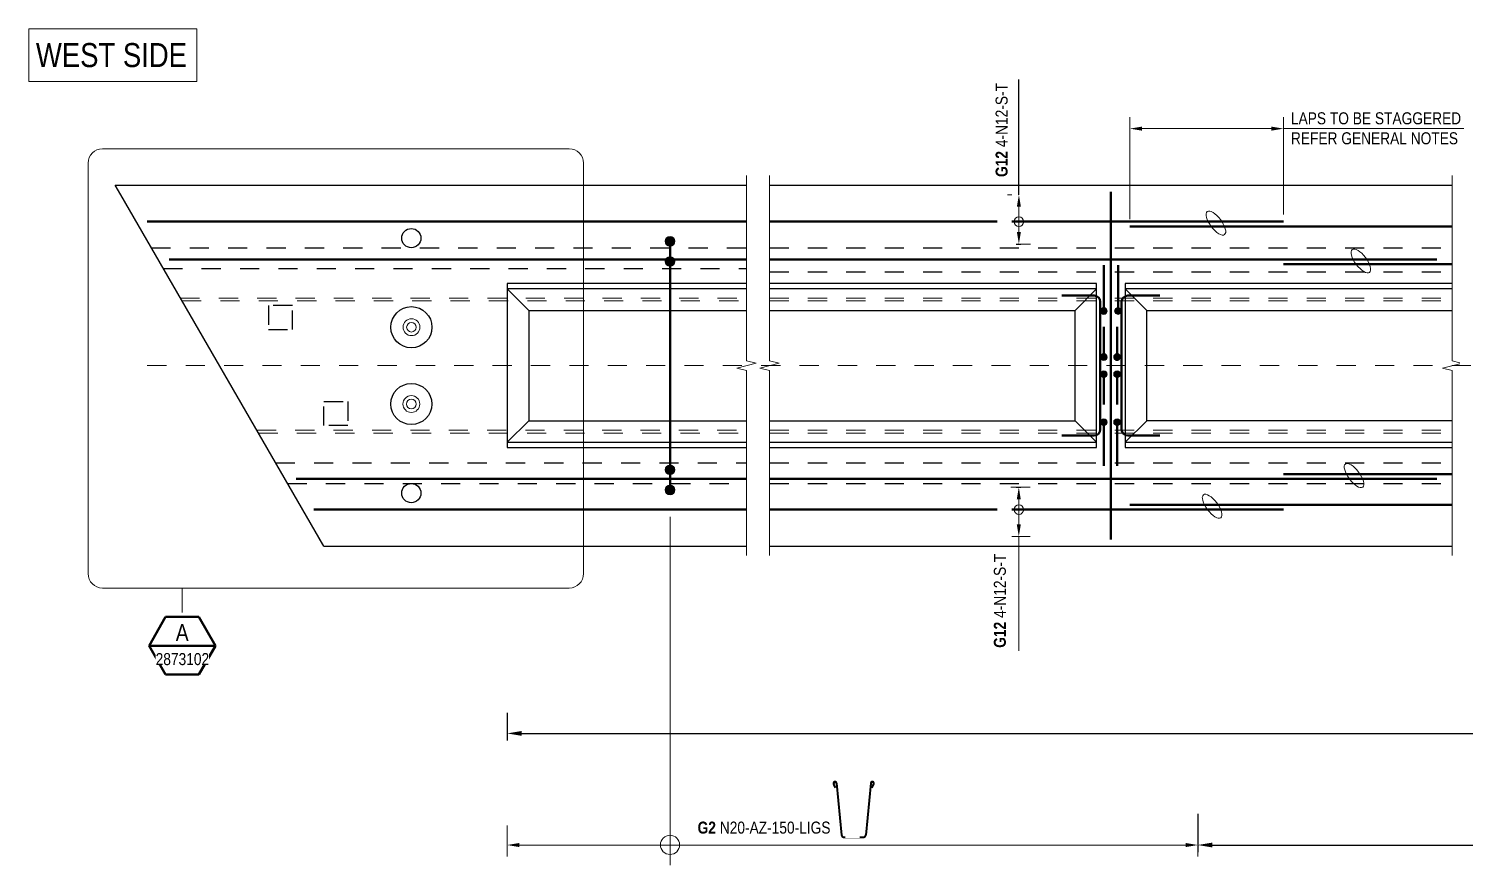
# Model space of a CAD drawing. Header units: metres. Extents: x 18.2 to 38, y 2.7 to 57.4.
# Drawn here: x 18.24 to 25.73, y 53.07 to 57.42 of the extents above; entities that cross this region are included whole.
import ezdxf

# ---------------------------------------------------------------- set-up
doc = ezdxf.new("R2010")
doc.units = ezdxf.units.M
doc.linetypes.add('JacobsCenter', pattern=[0.015, 0.009, -0.0015, 0.003, -0.0015])
doc.linetypes.add('JacobsDash', pattern=[0.0045, 0.003, -0.0015])
doc.layers.get('Defpoints').update_dxf_attribs({"color": 41})
for name, color, linetype, lineweight in [('A-ANNO-DIMS', 7, 'Continuous', 9), ('A-ANNO-SYMB', 7, 'Continuous', 9), ('A-DETL', 7, 'Continuous', 13), ('A-DETL-GENF', 7, 'Continuous', 9), ('G-ANNO-TEXT', 7, 'Continuous', 9)]:
    doc.layers.add(name, color=color, linetype=linetype, lineweight=lineweight)
doc.styles.add('Arial Narrow', font='ARIALN.TTF', dxfattribs={"height": 0.125})
doc.styles.add('Arial Narrow_1', font='ARIALN.TTF', dxfattribs={"height": 0.0625})
doc.styles.add('Arial Narrow_3', font='ARIALN.TTF', dxfattribs={"height": 0.0875})
doc.styles.add('Arial Narrow_B', font='ARIALNB.TTF', dxfattribs={"height": 0.0625})
doc.dimstyles.new('____ddd____', dxfattribs={"dimscale": 0.3048, "dimtxt": 0.063964, "dimasz": 0.246063, "dimexe": 0.123031, "dimexo": 0.082021, "dimgap": 0.04101, "dimtad": 1, "dimdec": 0, "dimlfac": 1000, "dimzin": 0, "dimdsep": 46, "dimtxsty": 'Arial Narrow_1', "dimsah": 1, "dimcen": 0.09, "dimaunit": 1, "dimadec": 4, "dimazin": 0, "dimtfac": 1, "dimtdec": 4, "dimtix": 1, "dimtmove": 2, "dimatfit": 3, "dimfxl": 1, "dimtvp": 1, "dimtolj": 1, "dimtzin": 0, "dimarcsym": 2})
doc.dimstyles.new('____ddd_____1', dxfattribs={"dimscale": 0.3048, "dimtxt": 0.063964, "dimasz": 0.246063, "dimexe": 0.123031, "dimexo": 0.082021, "dimgap": 0.04101, "dimtad": 1, "dimdec": 0, "dimlfac": 1000, "dimzin": 0, "dimdsep": 46, "dimtxsty": 'Arial Narrow_1', "dimsah": 1, "dimcen": 0.09, "dimaunit": 1, "dimadec": 4, "dimazin": 0, "dimtfac": 1, "dimtdec": 4, "dimtix": 1, "dimtmove": 0, "dimatfit": 3, "dimfxl": 1, "dimtvp": 1, "dimtolj": 1, "dimtzin": 0, "dimarcsym": 2})
doc.dimstyles.new('Dimension_Standard_O__mm_', dxfattribs={"dimscale": 0.3048, "dimtxt": 0.063964, "dimasz": 0.205052, "dimexe": 0.19685, "dimexo": 0.123031, "dimgap": 0.123031, "dimtad": 1, "dimdec": 0, "dimlfac": 1000, "dimzin": 0, "dimdsep": 46, "dimtxsty": 'Arial Narrow_1', "dimsah": 1, "dimcen": 0.09, "dimaunit": 1, "dimadec": 4, "dimazin": 0, "dimtfac": 1, "dimtdec": 4, "dimtix": 1, "dimtmove": 0, "dimatfit": 3, "dimfxl": 1, "dimtvp": 1, "dimtfill": 1, "dimtolj": 1, "dimtzin": 0, "dimlwd": 18, "dimlwe": 18, "dimarcsym": 2})

# ---------------------------------------------------------------- blocks, each defined once
blk = doc.blocks.new('CS_DET_BreakLine_ViewScale - Std Break-6152703-DRG-2873101 - 1815 DEEP SUPER-T GIRDER')
at = {"layer": 'A-DETL-GENF'}
for p, q in [((0.915, 0), (-0.05, 0)), ((0.9275, 0.05), (0.915, 0)), ((0.95, -0.0398), (0.9275, 0.05)), ((0.965, 0), (0.955, -0.0398)), ((1.93, 0), (0.965, 0))]:
    blk.add_line(p, q, dxfattribs=at)
blk = doc.blocks.new('CS_DET_BreakLine_ViewScale - Std Break-6152704-DRG-2873101 - 1815 DEEP SUPER-T GIRDER')
at = {"layer": 'A-DETL-GENF'}
for p, q in [((0.915, 0), (-0.05, 0)), ((0.9275, 0.05), (0.915, 0)), ((0.9525, -0.05), (0.9275, 0.05)), ((0.965, 0), (0.9525, -0.05)), ((1.93, 0), (0.965, 0))]:
    blk.add_line(p, q, dxfattribs=at)
blk = doc.blocks.new('CS_DET_BreakLine_ViewScale - Std Break-5078610-DRG-2873101 - 1815 DEEP SUPER-T GIRDER')
at = {"layer": 'A-DETL-GENF'}
for p, q in [((0.915, 0), (-0.05, 0)), ((0.9275, 0.05), (0.915, 0)), ((0.9525, -0.05), (0.9275, 0.05)), ((0.965, 0), (0.9525, -0.05)), ((1.93, 0), (0.965, 0))]:
    blk.add_line(p, q, dxfattribs=at)
blk = doc.blocks.new('B_Det_Reinf_Bar Section_2D - Reo Dot_Scale 25_Cog End-6466701-DRG-2873101 - 1815 DEEP SUPER-T GIRDER')
at = {"layer": 'A-DETL-GENF'}
blk.add_hatch(color=256, dxfattribs=at).paths.add_polyline_path([(0, -0.0175), (0.0045, -0.0169), (0.0088, -0.0152), (0.0124, -0.0124), (0.0152, -0.0087), (0.0169, -0.0045), (0.0175, 0), (0.0169, 0.0045), (0.0152, 0.0088), (0.0124, 0.0124), (0.0088, 0.0152), (0.0045, 0.0169), (0, 0.0175), (-0.0045, 0.0169), (-0.0087, 0.0152), (-0.0124, 0.0124), (-0.0152, 0.0088), (-0.0169, 0.0045), (-0.0175, 0), (-0.0169, -0.0045), (-0.0152, -0.0087), (-0.0124, -0.0124), (-0.0087, -0.0152), (-0.0045, -0.0169)])
for start, end in [(0, 180), (180, 360)]:
    blk.add_arc((0, 0), 0.0175, start, end, dxfattribs=at)
blk = doc.blocks.new('B_Det_Reinf_Bar Section_2D - Reo Dot_Scale 25_Cog End-2355448-DRG-2873101 - 1815 DEEP SUPER-T GIRDER')
at = {"layer": 'A-DETL-GENF'}
blk.add_hatch(color=256, dxfattribs=at).paths.add_polyline_path([(0, 0.0175), (-0.0045, 0.0169), (-0.0088, 0.0152), (-0.0124, 0.0124), (-0.0152, 0.0087), (-0.0169, 0.0045), (-0.0175, 0), (-0.0169, -0.0045), (-0.0152, -0.0088), (-0.0124, -0.0124), (-0.0088, -0.0152), (-0.0045, -0.0169), (0, -0.0175), (0.0045, -0.0169), (0.0087, -0.0152), (0.0124, -0.0124), (0.0152, -0.0088), (0.0169, -0.0045), (0.0175, 0), (0.0169, 0.0045), (0.0152, 0.0087), (0.0124, 0.0124), (0.0087, 0.0152), (0.0045, 0.0169), (0.0022, 0.0172)])
for start, end in [(360, 180), (180, 360)]:
    blk.add_arc((0, 0), 0.0175, start, end, dxfattribs=at)
blk = doc.blocks.new('B_Det_Reinf_Bar Section_2D - Reo Dot_Scale 50_Cog End-1703102-DRG-2873101 - 1815 DEEP SUPER-T GIRDER')
at = {"layer": 'A-DETL-GENF'}
blk.add_hatch(color=256, dxfattribs=at).paths.add_polyline_path([(0, -0.025), (0.0065, -0.0241), (0.0125, -0.0217), (0.0177, -0.0177), (0.0217, -0.0125), (0.0241, -0.0065), (0.025, 0), (0.0241, 0.0065), (0.0217, 0.0125), (0.0177, 0.0177), (0.0125, 0.0217), (0.0065, 0.0241), (0, 0.025), (-0.0065, 0.0241), (-0.0125, 0.0217), (-0.0177, 0.0177), (-0.0217, 0.0125), (-0.0241, 0.0065), (-0.025, 0), (-0.0241, -0.0065), (-0.0217, -0.0125), (-0.0177, -0.0177), (-0.0125, -0.0217), (-0.0065, -0.0241)])
for start, end in [(0, 180), (180, 360)]:
    blk.add_arc((0, 0), 0.025, start, end, dxfattribs=at)
blk = doc.blocks.new('B_Det_Reinf_Bar Section_2D - Reo Dot_Scale 50_Cog End-1695669-DRG-2873101 - 1815 DEEP SUPER-T GIRDER')
at = {"layer": 'A-DETL-GENF'}
blk.add_hatch(color=256, dxfattribs=at).paths.add_polyline_path([(0, -0.025), (0.0065, -0.0241), (0.0125, -0.0217), (0.0177, -0.0177), (0.0217, -0.0125), (0.0241, -0.0065), (0.025, 0), (0.0241, 0.0065), (0.0217, 0.0125), (0.0177, 0.0177), (0.0125, 0.0217), (0.0065, 0.0241), (0, 0.025), (-0.0065, 0.0241), (-0.0125, 0.0217), (-0.0177, 0.0177), (-0.0217, 0.0125), (-0.0241, 0.0065), (-0.025, 0), (-0.0241, -0.0065), (-0.0217, -0.0125), (-0.0177, -0.0177), (-0.0125, -0.0217), (-0.0065, -0.0241)])
for start, end in [(360, 180), (180, 360)]:
    blk.add_arc((0, 0), 0.025, start, end, dxfattribs=at)
blk = doc.blocks.new('DIMBLOCK8-DRG-2873101 - 1815 DEEP SUPER-T GIRDER')
at = {"layer": 'A-ANNO-DIMS', "color": 0, "lineweight": -2, "transparency": 16777216}
for p, q in [((24.3315, 53.3338), (24.3315, 53.133)), ((30.8123, 53.3338), (30.8123, 53.133)), ((24.4065, 53.1705), (30.7373, 53.1705))]:
    blk.add_line(p, q, dxfattribs=at)
at = {"layer": 'A-ANNO-DIMS', "color": 0, "transparency": 16777216}
for points in [[(24.4065, 53.183), (24.4065, 53.158), (24.3315, 53.1705)], [(30.7373, 53.183), (30.7373, 53.158), (30.8123, 53.1705)]]:
    blk.add_solid(points, dxfattribs=at)
at = {"layer": 'Defpoints', "color": 0, "transparency": 16777216}
for p in [(24.3315, 53.3588), (30.8123, 53.3588), (30.8123, 53.1705)]:
    blk.add_point(p, dxfattribs=at)
at = {"layer": 'A-ANNO-DIMS', "color": 0, "transparency": 16777216, "insert": (27.5719, 53.2201), "char_height": 0.0625, "attachment_point": 5, "style": 'Arial Narrow_1'}
blk.add_mtext('\\A1;\u200e', dxfattribs=at)
blk = doc.blocks.new('DIMBLOCK9-DRG-2873101 - 1815 DEEP SUPER-T GIRDER')
at = {"layer": 'A-ANNO-DIMS', "color": 0, "lineweight": -2, "transparency": 16777216}
for p, q in [((20.7315, 53.8597), (20.7315, 53.7144)), ((34.4123, 53.8597), (34.4123, 53.7144)), ((20.8065, 53.7519), (27.4375, 53.7519)), ((34.3373, 53.7519), (28.3077, 53.7519))]:
    blk.add_line(p, q, dxfattribs=at)
at = {"layer": 'A-ANNO-DIMS', "color": 0, "transparency": 16777216}
for points in [[(20.8065, 53.7644), (20.8065, 53.7394), (20.7315, 53.7519)], [(34.3373, 53.7644), (34.3373, 53.7394), (34.4123, 53.7519)]]:
    blk.add_solid(points, dxfattribs=at)
at = {"layer": 'Defpoints', "color": 0, "transparency": 16777216}
for p in [(20.7315, 53.8847), (34.4123, 53.8847), (20.7315, 53.7519)]:
    blk.add_point(p, dxfattribs=at)
at = {"layer": 'A-ANNO-DIMS', "color": 0, "transparency": 16777216, "insert": (27.3602, 53.7694), "char_height": 0.0625, "width": 1.024649, "attachment_point": 1, "line_spacing_factor": 0.974696, "style": 'Arial Narrow_1'}
blk.add_mtext('\\A1;\u200e\\PTO MATCH LIG SPACING', dxfattribs=at)
blk = doc.blocks.new('Drafting View - SheetRef-4900799-DRG-2873101 - 1815 DEEP SUPER-T GIRDER')
at = {"layer": 'A-ANNO-SYMB', "lineweight": 50}
for p, q in [((-0.00346, 0.006), (-0.00693, 0)), ((0.00346, 0.006), (-0.00346, 0.006)), ((0.00693, 0), (0.00346, 0.006)), ((-0.00693, 0), (0.00693, 0)), ((-0.00693, 0), (-0.00347, -0.006)), ((0.00346, -0.006), (0.00693, 0)), ((-0.00347, -0.006), (0.00346, -0.006))]:
    blk.add_line(p, q, dxfattribs=at)
blk = doc.blocks.new('DIMBLOCK10-DRG-2873101 - 1815 DEEP SUPER-T GIRDER')
at = {"layer": 'A-ANNO-DIMS', "color": 0, "lineweight": 18, "transparency": 16777216}
for p, q in [((23.3614, 56.5578), (23.3388, 56.5578)), ((23.3988, 56.3638), (23.3988, 56.4953)), ((23.3921, 56.3013), (23.4588, 56.3013))]:
    blk.add_line(p, q, dxfattribs=at)
at = {"layer": 'A-ANNO-DIMS', "color": 0, "transparency": 16777216}
for points in [[(23.3883, 56.4953), (23.4092, 56.4953), (23.3988, 56.5578)], [(23.3883, 56.3638), (23.4092, 56.3638), (23.3988, 56.3013)]]:
    blk.add_solid(points, dxfattribs=at)
at = {"layer": 'Defpoints', "color": 0, "transparency": 16777216}
for p in [(23.3988, 56.5578), (23.3989, 56.5578), (23.3546, 56.3013)]:
    blk.add_point(p, dxfattribs=at)
at = {"layer": 'A-ANNO-DIMS', "color": 0, "lineweight": 18, "transparency": 16777216, "insert": (23.3242, 56.4295), "char_height": 0.0625, "attachment_point": 5, "rotation": 90, "style": 'Arial Narrow_1', "bg_fill": 3, "box_fill_scale": 1.1, "bg_fill_color": 256, "bg_fill_true_color": 13158600, "bg_fill_transparency": 0}
blk.add_mtext('\\A1;\u200e', dxfattribs=at)
blk = doc.blocks.new('DIMBLOCK11-DRG-2873101 - 1815 DEEP SUPER-T GIRDER')
at = {"layer": 'A-ANNO-DIMS', "color": 0, "lineweight": 18, "transparency": 16777216}
for p, q in [((23.9776, 56.4303), (23.9776, 56.9622)), ((24.7776, 56.4553), (24.7776, 56.9622)), ((24.0401, 56.9022), (24.7151, 56.9022))]:
    blk.add_line(p, q, dxfattribs=at)
at = {"layer": 'A-ANNO-DIMS', "color": 0, "transparency": 16777216}
for points in [[(24.0401, 56.9126), (24.0401, 56.8918), (23.9776, 56.9022)], [(24.7151, 56.9126), (24.7151, 56.8918), (24.7776, 56.9022)]]:
    blk.add_solid(points, dxfattribs=at)
at = {"layer": 'Defpoints', "color": 0, "transparency": 16777216}
for p in [(24.7776, 56.9022), (23.9776, 56.3928), (24.7776, 56.4178)]:
    blk.add_point(p, dxfattribs=at)
at = {"layer": 'A-ANNO-DIMS', "color": 0, "lineweight": 18, "transparency": 16777216, "insert": (24.3776, 56.9768), "char_height": 0.0625, "attachment_point": 5, "style": 'Arial Narrow_1', "bg_fill": 3, "box_fill_scale": 1.1, "bg_fill_color": 256, "bg_fill_true_color": 13158600, "bg_fill_transparency": 0}
blk.add_mtext('\\A1;\u200e', dxfattribs=at)
blk = doc.blocks.new('DIMBLOCK13-DRG-2873101 - 1815 DEEP SUPER-T GIRDER')
at = {"layer": 'A-ANNO-DIMS', "color": 0, "lineweight": 18, "transparency": 16777216}
for p, q in [((24.3315, 53.3338), (24.3315, 53.1105)), ((20.7315, 53.2723), (20.7315, 53.1105)), ((20.794, 53.1705), (24.269, 53.1705))]:
    blk.add_line(p, q, dxfattribs=at)
at = {"layer": 'A-ANNO-DIMS', "color": 0, "transparency": 16777216}
for points in [[(20.794, 53.1809), (20.794, 53.1601), (20.7315, 53.1705)], [(24.269, 53.1809), (24.269, 53.1601), (24.3315, 53.1705)]]:
    blk.add_solid(points, dxfattribs=at)
at = {"layer": 'Defpoints', "color": 0, "transparency": 16777216}
for p in [(24.3315, 53.3713), (20.7315, 53.3098), (24.3315, 53.1705)]:
    blk.add_point(p, dxfattribs=at)
at = {"layer": 'A-ANNO-DIMS', "color": 0, "lineweight": 18, "transparency": 16777216, "insert": (22.5315, 53.2451), "char_height": 0.0625, "attachment_point": 5, "style": 'Arial Narrow_1', "bg_fill": 3, "box_fill_scale": 1.1, "bg_fill_color": 256, "bg_fill_true_color": 13158600, "bg_fill_transparency": 0}
blk.add_mtext('\\A1;\u200e', dxfattribs=at)
blk = doc.blocks.new('DIMBLOCK14-DRG-2873101 - 1815 DEEP SUPER-T GIRDER')
at = {"layer": 'A-ANNO-DIMS', "color": 0, "lineweight": 18, "transparency": 16777216}
for p, q in [((23.3561, 55.0343), (23.4582, 55.0343)), ((23.3982, 54.8403), (23.3982, 54.9718)), ((23.3621, 54.7778), (23.4582, 54.7778))]:
    blk.add_line(p, q, dxfattribs=at)
at = {"layer": 'A-ANNO-DIMS', "color": 0, "transparency": 16777216}
for points in [[(23.3878, 54.9718), (23.4086, 54.9718), (23.3982, 55.0343)], [(23.3878, 54.8403), (23.4086, 54.8403), (23.3982, 54.7778)]]:
    blk.add_solid(points, dxfattribs=at)
at = {"layer": 'Defpoints', "color": 0, "transparency": 16777216}
for p in [(23.3186, 55.0343), (23.3982, 55.0343), (23.3246, 54.7778)]:
    blk.add_point(p, dxfattribs=at)
at = {"layer": 'A-ANNO-DIMS', "color": 0, "lineweight": 18, "transparency": 16777216, "insert": (23.3236, 54.906), "char_height": 0.0625, "attachment_point": 5, "rotation": 90, "style": 'Arial Narrow_1', "bg_fill": 3, "box_fill_scale": 1.1, "bg_fill_color": 256, "bg_fill_true_color": 13158600, "bg_fill_transparency": 0}
blk.add_mtext('\\A1;\u200e', dxfattribs=at)

msp = doc.modelspace()

# ---------------------------------------------------------------- linework, layer by layer
at = {"layer": 'A-ANNO-SYMB', "lineweight": 18}
for p, q in [((21.0542, 56.7976), (18.6217, 56.7976)), ((18.5467, 56.7226), (18.5467, 54.5842)), ((21.1292, 54.5842), (21.1292, 56.7226)), ((18.6217, 54.5092), (21.0542, 54.5092)), ((19.0373, 54.5092), (19.0373, 54.3821))]:
    msp.add_line(p, q, dxfattribs=at)
for centre, start, end in [((18.6217, 56.7226), 90, 180), ((21.0542, 56.7226), 0, 90), ((18.6217, 54.5842), 180, 270), ((21.0542, 54.5842), 270, 0)]:
    msp.add_arc(centre, 0.075, start, end, dxfattribs=at)
at = {"layer": 'A-DETL', "lineweight": 25}
for p, q in [((23.3989, 56.5578), (23.3989, 57.1578)), ((18.6876, 56.6078), (21.9792, 56.6078)), ((18.7165, 56.5578), (18.6876, 56.6078)), ((19.7754, 54.7278), (18.7165, 56.5578)), ((22.0991, 56.6078), (25.6576, 56.6078)), ((20.7315, 56.0948), (20.7315, 55.2411)), ((21.9792, 56.0948), (20.7315, 56.0948)), ((23.8034, 56.0948), (22.0991, 56.0948)), ((23.8034, 55.2411), (23.8034, 56.0948)), ((23.9534, 56.0948), (23.9534, 55.2411)), ((25.6576, 56.0948), (23.9534, 56.0948)), ((20.7315, 56.0671), (20.8435, 55.9552)), ((21.9792, 56.0671), (20.7315, 56.0671)), ((23.8034, 56.0671), (22.0991, 56.0671)), ((23.6914, 55.9552), (23.8034, 56.0671)), ((23.9534, 56.0671), (24.0654, 55.9552)), ((25.6576, 56.0671), (23.9534, 56.0671)), ((20.8435, 55.9552), (21.9792, 55.9552)), ((20.8435, 55.9552), (20.8435, 55.3804)), ((22.0991, 55.9552), (23.6914, 55.9552)), ((23.6914, 55.3804), (23.6914, 55.9552)), ((24.0654, 55.3804), (24.0654, 55.9552)), ((24.0654, 55.9552), (25.6576, 55.9552)), ((20.8435, 55.3804), (20.7315, 55.2685)), ((20.8435, 55.3804), (21.9792, 55.3804)), ((22.0991, 55.3804), (23.6914, 55.3804)), ((23.8034, 55.2685), (23.6914, 55.3804)), ((24.0654, 55.3804), (23.9534, 55.2685)), ((25.6576, 55.3804), (24.0654, 55.3804)), ((20.7315, 55.2685), (21.9792, 55.2685)), ((22.0991, 55.2685), (23.8034, 55.2685)), ((23.9534, 55.2685), (25.6576, 55.2685)), ((20.7315, 55.2411), (21.9792, 55.2411)), ((22.0991, 55.2411), (23.8034, 55.2411)), ((23.9534, 55.2411), (25.6576, 55.2411)), ((19.7754, 54.7278), (19.7465, 54.7778)), ((19.7754, 54.7278), (21.9792, 54.7278)), ((22.0991, 54.7278), (25.6576, 54.7278))]:
    msp.add_line(p, q, dxfattribs=at)
at = {"layer": 'A-DETL', "lineweight": 18}
for p, q in [((24.7776, 56.9022), (25.7176, 56.9022)), ((19.2315, 55.6678), (19.2315, 55.6661)), ((21.5801, 54.8801), (21.5801, 53.0651)), ((23.3989, 54.7778), (23.3989, 54.1828))]:
    msp.add_line(p, q, dxfattribs=at)
at = {"layer": 'A-DETL', "lineweight": 50}
for p, q in [((23.8784, 56.5728), (23.8784, 54.7628)), ((18.8552, 56.4178), (21.9793, 56.4178)), ((22.0993, 56.4178), (24.7776, 56.4178)), ((23.9776, 56.3928), (25.6576, 56.3928)), ((21.5801, 56.2904), (21.5801, 56.2354)), ((18.9694, 56.2204), (21.5574, 56.2204)), ((21.5801, 56.1854), (21.5801, 55.1501)), ((21.6028, 56.2204), (21.9793, 56.2204)), ((22.0993, 56.2204), (25.5776, 56.2204)), ((23.8409, 55.9504), (23.8409, 56.1904)), ((23.9155, 55.9504), (23.9155, 56.1904)), ((24.7776, 56.1954), (25.6576, 56.1954)), ((23.6227, 56.0327), (23.7907, 56.0327)), ((24.1341, 56.0327), (23.9661, 56.0327)), ((23.8227, 56.0007), (23.8227, 55.6678)), ((23.9341, 56.0007), (23.9341, 55.6678)), ((23.8409, 55.7204), (23.8409, 55.8704)), ((23.9105, 55.7204), (23.9105, 55.8704)), ((23.8227, 55.3349), (23.8227, 55.6678)), ((23.9341, 55.3349), (23.9341, 55.6678)), ((23.8409, 55.6151), (23.8409, 55.4651)), ((23.9105, 55.6151), (23.9105, 55.4651)), ((23.8409, 55.3651), (23.8409, 55.1451)), ((23.9105, 55.3651), (23.9105, 55.1451)), ((23.6227, 55.3029), (23.7907, 55.3029)), ((24.1341, 55.3029), (23.9661, 55.3029)), ((19.6306, 55.0778), (21.9793, 55.0778)), ((21.5801, 55.1001), (21.5801, 55.0451)), ((22.0993, 55.0778), (25.5776, 55.0778)), ((24.7776, 55.1028), (25.6576, 55.1028)), ((19.7232, 54.9178), (21.9793, 54.9178)), ((22.0993, 54.9178), (24.7776, 54.9178)), ((23.9776, 54.9428), (25.6576, 54.9428))]:
    msp.add_line(p, q, dxfattribs=at)
at = {"layer": 'A-DETL', "linetype": 'JacobsDash', "lineweight": 25}
for p, q in [((18.8765, 56.2813), (21.9792, 56.2813)), ((22.0991, 56.2813), (25.6576, 56.2813)), ((23.3841, 56.3013), (23.4091, 56.3013)), ((18.9384, 56.1742), (21.9792, 56.1742)), ((22.0991, 56.1562), (25.6576, 56.1562)), ((19.4866, 55.9803), (19.4866, 55.8553)), ((19.6116, 55.9803), (19.4866, 55.9803)), ((19.6116, 55.8553), (19.6116, 55.9803)), ((19.4866, 55.8553), (19.6116, 55.8553)), ((19.7759, 55.4803), (19.9009, 55.4803)), ((19.7759, 55.3553), (19.7759, 55.4803)), ((19.9009, 55.4803), (19.9009, 55.3553)), ((19.9009, 55.3553), (19.7759, 55.3553)), ((19.5245, 55.1614), (21.9792, 55.1614)), ((22.0991, 55.1614), (25.6576, 55.1614)), ((19.5865, 55.0543), (21.9792, 55.0543)), ((22.0991, 55.0543), (25.6576, 55.0543)), ((23.3841, 55.0343), (23.4091, 55.0343))]:
    msp.add_line(p, q, dxfattribs=at)
at = {"layer": 'A-DETL', "color": 8, "linetype": 'JacobsDash', "lineweight": 18, "true_color": 0x808080}
for p, q in [((19.028, 56.0193), (21.9792, 56.0193)), ((22.0991, 56.0193), (25.6576, 56.0193)), ((19.0363, 56.0051), (21.9792, 56.0051)), ((22.0991, 56.0051), (25.6576, 56.0051)), ((19.4265, 55.3308), (21.9792, 55.3308)), ((19.4347, 55.3166), (21.9792, 55.3166)), ((22.0991, 55.3308), (25.6576, 55.3308)), ((22.0991, 55.3166), (25.6576, 55.3166))]:
    msp.add_line(p, q, dxfattribs=at)
at = {"layer": 'A-DETL', "linetype": 'JacobsCenter'}
msp.add_line((18.8552, 55.6679), (36.3315, 55.6679), dxfattribs=at)
at = {"layer": 'A-DETL', "lineweight": 40}
for p, q in [((22.4429, 53.4689), (22.4334, 53.4882)), ((22.4486, 53.4931), (22.4743, 53.2212)), ((22.6266, 53.4931), (22.6008, 53.2212)), ((22.6322, 53.4689), (22.6417, 53.4882)), ((22.4844, 53.212), (22.5917, 53.212))]:
    msp.add_line(p, q, dxfattribs=at)
at = {"layer": 'A-DETL', "lineweight": 18}
for centre, radius in [((23.3988, 56.4178), 0.025), ((20.2321, 55.8678), 0.044), ((20.2321, 55.8678), 0.025), ((20.2315, 55.4678), 0.044), ((20.2315, 55.4678), 0.025), ((23.3988, 54.9178), 0.025), ((21.5801, 53.1712), 0.05)]:
    msp.add_circle(centre, radius, dxfattribs=at)
at = {"layer": 'A-DETL', "lineweight": 25}
for centre, radius in [((20.2312, 56.3318), 0.05), ((20.2321, 55.8678), 0.1071), ((20.2315, 55.4678), 0.1071), ((20.2312, 55.0038), 0.05)]:
    msp.add_circle(centre, radius, dxfattribs=at)
at = {"layer": 'A-DETL', "lineweight": 50}
for centre, start, end in [((23.7907, 56.0007), 0, 90), ((23.9661, 56.0007), 90, 180), ((23.7907, 55.3349), 270, 0), ((23.9661, 55.3349), 180, 270)]:
    msp.add_arc(centre, 0.032, start, end, dxfattribs=at)
at = {"layer": 'A-DETL', "lineweight": 40}
for centre, radius, start, end in [((22.4405, 53.4922), 0.00811, 4.29831, 209.15643), ((22.6346, 53.4922), 0.00811, 330.84357, 175.70169), ((22.4844, 53.2221), 0.0101, 185.41188, 270), ((22.5908, 53.2221), 0.0101, 270, 354.58812)]:
    msp.add_arc(centre, radius, start, end, dxfattribs=at)
at = {"layer": 'A-DETL', "lineweight": 18}
for centre in [(24.4259, 56.4102), (25.1815, 56.2129), (25.1459, 55.0952), (24.4059, 54.9352)]:
    msp.add_ellipse(centre, major_axis=(-0.0451, 0.0599), ratio=0.4, dxfattribs=at)
at = {"layer": 'G-ANNO-TEXT', "lineweight": 18, "flags": 128}
msp.add_lwpolyline([(18.237, 57.4226), (19.114, 57.4226), (19.114, 57.1476), (18.237, 57.1476)], close=True, dxfattribs=at)

# ---------------------------------------------------------------- block references
at = {"layer": 'A-ANNO-SYMB', "lineweight": 50, "xscale": 24.99999999999999, "yscale": 24.99999999999999, "zscale": 24.99999999999999}
msp.add_blockref('Drafting View - SheetRef-4900799-DRG-2873101 - 1815 DEEP SUPER-T GIRDER', (19.0373, 54.2089), dxfattribs=at)
at = {"layer": 'A-DETL-GENF'}
for name, p, rotation in [('CS_DET_BreakLine_ViewScale - Std Break-5078610-DRG-2873101 - 1815 DEEP SUPER-T GIRDER', (21.9792, 54.7278), 90.00000000000017), ('CS_DET_BreakLine_ViewScale - Std Break-6152704-DRG-2873101 - 1815 DEEP SUPER-T GIRDER', (22.0991, 56.6078), 270.0000000000006), ('CS_DET_BreakLine_ViewScale - Std Break-6152703-DRG-2873101 - 1815 DEEP SUPER-T GIRDER', (25.6576, 54.7278), 90.00000000000017), ('B_Det_Reinf_Bar Section_2D - Reo Dot_Scale 25_Cog End-2355448-DRG-2873101 - 1815 DEEP SUPER-T GIRDER', (23.9155, 55.9522), 180), ('B_Det_Reinf_Bar Section_2D - Reo Dot_Scale 25_Cog End-2355448-DRG-2873101 - 1815 DEEP SUPER-T GIRDER', (23.9105, 55.7122), 180), ('B_Det_Reinf_Bar Section_2D - Reo Dot_Scale 25_Cog End-6466701-DRG-2873101 - 1815 DEEP SUPER-T GIRDER', (23.9105, 55.6233), 180), ('B_Det_Reinf_Bar Section_2D - Reo Dot_Scale 25_Cog End-6466701-DRG-2873101 - 1815 DEEP SUPER-T GIRDER', (23.9105, 55.3733), 180)]:
    msp.add_blockref(name, p, dxfattribs=dict(at, rotation=rotation))
for name, p in [('B_Det_Reinf_Bar Section_2D - Reo Dot_Scale 50_Cog End-1703102-DRG-2873101 - 1815 DEEP SUPER-T GIRDER', (21.5801, 56.3154)), ('B_Det_Reinf_Bar Section_2D - Reo Dot_Scale 50_Cog End-1703102-DRG-2873101 - 1815 DEEP SUPER-T GIRDER', (21.5801, 56.2104)), ('B_Det_Reinf_Bar Section_2D - Reo Dot_Scale 25_Cog End-6466701-DRG-2873101 - 1815 DEEP SUPER-T GIRDER', (23.8409, 55.9522)), ('B_Det_Reinf_Bar Section_2D - Reo Dot_Scale 25_Cog End-6466701-DRG-2873101 - 1815 DEEP SUPER-T GIRDER', (23.8409, 55.7122)), ('B_Det_Reinf_Bar Section_2D - Reo Dot_Scale 25_Cog End-2355448-DRG-2873101 - 1815 DEEP SUPER-T GIRDER', (23.8409, 55.6233)), ('B_Det_Reinf_Bar Section_2D - Reo Dot_Scale 25_Cog End-2355448-DRG-2873101 - 1815 DEEP SUPER-T GIRDER', (23.8409, 55.3733)), ('B_Det_Reinf_Bar Section_2D - Reo Dot_Scale 50_Cog End-1695669-DRG-2873101 - 1815 DEEP SUPER-T GIRDER', (21.5801, 55.1251)), ('B_Det_Reinf_Bar Section_2D - Reo Dot_Scale 50_Cog End-1695669-DRG-2873101 - 1815 DEEP SUPER-T GIRDER', (21.5801, 55.0201))]:
    msp.add_blockref(name, p, dxfattribs=at)

# ---------------------------------------------------------------- texts
at = {"layer": 'G-ANNO-TEXT', "char_height": 0.0625, "attachment_point": 1, "rotation": 90, "style": 'Arial Narrow_B', "bg_fill": 3, "box_fill_scale": 1, "bg_fill_color": 256, "bg_fill_transparency": 0}
for insert in [(23.2774, 56.6503), (23.2682, 54.1979)]:
    msp.add_mtext('G12', dxfattribs=dict(at, insert=insert))

# ---------------------------------------------------------------- dimensions: what is measured, and where the dimension line sits
at = {"layer": 'A-ANNO-DIMS'}
dim = msp.add_linear_dim(base=(20.7315, 53.7519), p1=(34.4123, 53.8847), p2=(20.7315, 53.8847), angle=0, text='\u200e\\XTO MATCH LIG SPACING', dimstyle='____ddd____', override={"dimpost": '<>', "dimfxl": 13.680846}, dxfattribs=at)
dim.commit()
dim.dimension.update_dxf_attribs({"geometry": 'DIMBLOCK9-DRG-2873101 - 1815 DEEP SUPER-T GIRDER', "text_midpoint": (27.8726, 53.677), "dimtype": 160})
dim = msp.add_linear_dim(base=(30.8123, 53.1705), p1=(24.3315, 53.3588), p2=(30.8123, 53.3588), text='\u200e', dimstyle='____ddd_____1', override={"dimpost": '<>', "dimfxl": 6.480846}, dxfattribs=at)
dim.commit()
dim.dimension.update_dxf_attribs({"geometry": 'DIMBLOCK8-DRG-2873101 - 1815 DEEP SUPER-T GIRDER', "text_midpoint": (27.5719, 53.2201)})

# ---------------------------------------------------------------- next in the draw order: texts
at = {"layer": 'A-ANNO-SYMB', "insert": (19.0036, 54.3213), "char_height": 0.0875, "attachment_point": 1, "style": 'Arial Narrow_3', "bg_fill": 3, "box_fill_scale": 1, "bg_fill_color": 256, "bg_fill_transparency": 0}
msp.add_mtext('A', dxfattribs=at)
at = {"layer": 'A-ANNO-SYMB', "insert": (18.8986, 54.1703), "char_height": 0.0625, "attachment_point": 1, "style": 'Arial Narrow_1', "bg_fill": 3, "box_fill_scale": 1, "bg_fill_color": 256, "bg_fill_true_color": 13158600, "bg_fill_transparency": 0}
msp.add_mtext('2873102', dxfattribs=at)
at = {"layer": 'G-ANNO-TEXT', "lineweight": 18, "insert": (18.2745, 57.348), "char_height": 0.125, "attachment_point": 1, "style": 'Arial Narrow', "bg_fill": 3, "box_fill_scale": 1, "bg_fill_color": 256, "bg_fill_true_color": 13158600, "bg_fill_transparency": 0}
msp.add_mtext('WEST SIDE', dxfattribs=at)
at = {"layer": 'G-ANNO-TEXT', "char_height": 0.0625, "attachment_point": 1, "rotation": 90, "style": 'Arial Narrow_1', "bg_fill": 3, "box_fill_scale": 1, "bg_fill_color": 256, "bg_fill_transparency": 0}
for insert in [(23.2774, 56.7859), (23.2682, 54.3335)]:
    msp.add_mtext(' 4-N12-S-T', dxfattribs=dict(at, insert=insert))
at = {"layer": 'G-ANNO-TEXT', "char_height": 0.0625, "attachment_point": 1, "style": 'Arial Narrow_1', "bg_fill": 3, "box_fill_scale": 1, "bg_fill_color": 256, "bg_fill_transparency": 0}
for s, insert in [('LAPS TO BE STAGGERED ', (24.8169, 56.9873)), ('REFER GENERAL NOTES', (24.8169, 56.8832))]:
    msp.add_mtext(s, dxfattribs=dict(at, insert=insert))

# ---------------------------------------------------------------- next in the draw order: dimensions: what is measured, and where the dimension line sits
at = {"layer": 'A-ANNO-DIMS', "lineweight": 18}
for base, p1, p2, override, picture, middle in [((24.7776, 56.9022), (23.9776, 56.3928), (24.7776, 56.4178), {"dimpost": '<>', "dimfxl": 0.800391}, 'DIMBLOCK11-DRG-2873101 - 1815 DEEP SUPER-T GIRDER', (24.3776, 56.9768)), ((24.3315, 53.1705), (20.7315, 53.3098), (24.3315, 53.3713), {"dimpost": '<>', "dimfxl": 3.600524}, 'DIMBLOCK13-DRG-2873101 - 1815 DEEP SUPER-T GIRDER', (22.5315, 53.2451))]:
    dim = msp.add_linear_dim(base=base, p1=p1, p2=p2, text='\u200e', dimstyle='Dimension_Standard_O__mm_', override=override, dxfattribs=at)
    dim.commit()
    dim.dimension.update_dxf_attribs({"geometry": picture, "text_midpoint": middle})
for base, p1, p2, override, picture, middle in [((23.3988, 56.5578), (23.3546, 56.3013), (23.3989, 56.5578), {"dimpost": '<>', "dimfxl": 0.26031}, 'DIMBLOCK10-DRG-2873101 - 1815 DEEP SUPER-T GIRDER', (23.3242, 56.4295)), ((23.3982, 55.0343), (23.3246, 54.7778), (23.3186, 55.0343), {"dimpost": '<>', "dimfxl": 0.256572}, 'DIMBLOCK14-DRG-2873101 - 1815 DEEP SUPER-T GIRDER', (23.3236, 54.906))]:
    dim = msp.add_linear_dim(base=base, p1=p1, p2=p2, angle=90, text='\u200e', dimstyle='Dimension_Standard_O__mm_', override=override, dxfattribs=at)
    dim.commit()
    dim.dimension.update_dxf_attribs({"geometry": picture, "text_midpoint": middle})

# ---------------------------------------------------------------- next in the draw order: texts
at = {"layer": 'G-ANNO-TEXT', "insert": (21.7238, 53.2924), "char_height": 0.0625, "attachment_point": 1, "style": 'Arial Narrow_B', "bg_fill": 3, "box_fill_scale": 1, "bg_fill_color": 256, "bg_fill_transparency": 0}
msp.add_mtext('G2', dxfattribs=at)

# ---------------------------------------------------------------- next in the draw order: texts
at = {"layer": 'G-ANNO-TEXT', "insert": (21.8197, 53.2924), "char_height": 0.0625, "attachment_point": 1, "style": 'Arial Narrow_1', "bg_fill": 3, "box_fill_scale": 1, "bg_fill_color": 256, "bg_fill_transparency": 0}
msp.add_mtext(' N20-AZ-150-LIGS', dxfattribs=at)

doc.saveas('drawing.dxf')
